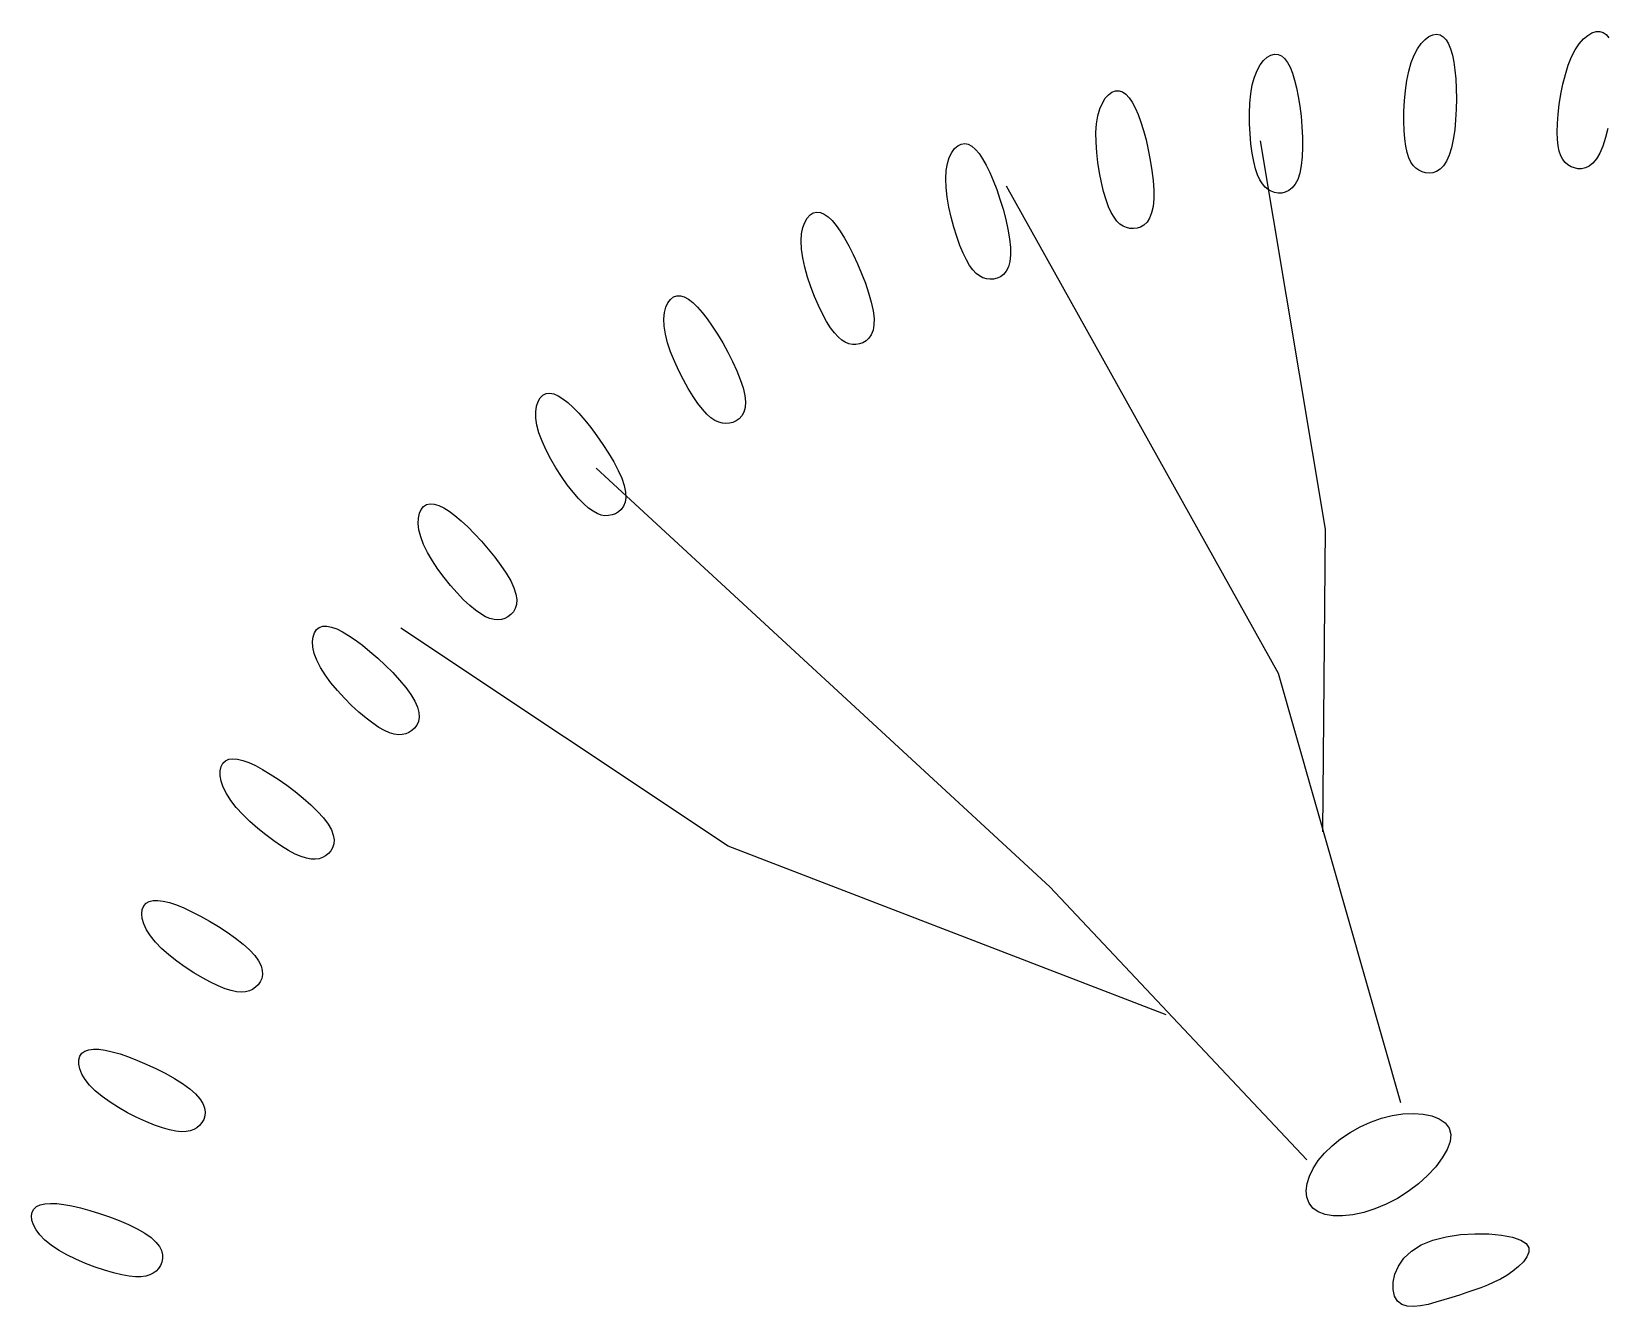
# Model space of a CAD drawing. Header units: inches. Extents: x 7658 to 73799, y 48 to 40262.
# Drawn here: x 15958 to 16697, y 35481 to 36079 of the extents above; entities that cross this region are included whole.
import ezdxf

# ---------------------------------------------------------------- set-up
doc = ezdxf.new("R2010")
doc.units = ezdxf.units.IN

# ---------------------------------------------------------------- blocks, each defined once
blk = doc.blocks.new('A$C2E07402A')
at = {"color": 0}
for p, q in [((0.67146, 1.4548), (0.67318, 1.45724)), ((0.67318, 1.45724), (0.67499, 1.45913)), ((0.67499, 1.45913), (0.67684, 1.46048)), ((0.67684, 1.46048), (0.67867, 1.46128)), ((0.67867, 1.46128), (0.68044, 1.46153)), ((0.68044, 1.46153), (0.68208, 1.46123)), ((0.68208, 1.46123), (0.68357, 1.46038)), ((0.68357, 1.46038), (0.68488, 1.45899)), ((0.68488, 1.45899), (0.68603, 1.45709)), ((0.68603, 1.45709), (0.68702, 1.45469)), ((0.74552, 1.45431), (0.7474, 1.45711)), ((0.7474, 1.45711), (0.74937, 1.45935)), ((0.74937, 1.45935), (0.75136, 1.46105)), ((0.75136, 1.46105), (0.75334, 1.46219)), ((0.75334, 1.46219), (0.75525, 1.4628)), ((0.75525, 1.4628), (0.75703, 1.46286)), ((0.75703, 1.46286), (0.75864, 1.46239)), ((0.75864, 1.46239), (0.76002, 1.46139)), ((0.76002, 1.46139), (0.76119, 1.45987)), ((0.59763, 1.44717), (0.59923, 1.44925)), ((0.59923, 1.44925), (0.60093, 1.45078)), ((0.60093, 1.45078), (0.60267, 1.45177)), ((0.60267, 1.45177), (0.6044, 1.4522)), ((0.6044, 1.4522), (0.60607, 1.45207)), ((0.60607, 1.45207), (0.60763, 1.45138)), ((0.60763, 1.45138), (0.60909, 1.45014)), ((0.60909, 1.45014), (0.61043, 1.44837)), ((0.6685, 1.4483), (0.66988, 1.45182)), ((0.66988, 1.45182), (0.67146, 1.4548)), ((0.68702, 1.45469), (0.68785, 1.45182)), ((0.68785, 1.45182), (0.68853, 1.4485)), ((0.74222, 1.44706), (0.74378, 1.45095)), ((0.74378, 1.45095), (0.74552, 1.45431)), ((0.59391, 1.4378), (0.59492, 1.44144)), ((0.59492, 1.44144), (0.59618, 1.44457)), ((0.59618, 1.44457), (0.59763, 1.44717)), ((0.61043, 1.44837), (0.61166, 1.44609)), ((0.61166, 1.44609), (0.61279, 1.44332)), ((0.61279, 1.44332), (0.61381, 1.44009)), ((0.66644, 1.43984), (0.66735, 1.44427)), ((0.66735, 1.44427), (0.6685, 1.4483)), ((0.68853, 1.4485), (0.68905, 1.44475)), ((0.68905, 1.44475), (0.68942, 1.44058)), ((0.73968, 1.43815), (0.74085, 1.44275)), ((0.74085, 1.44275), (0.74222, 1.44706)), ((0.52645, 1.4332), (0.52808, 1.43436)), ((0.52808, 1.43436), (0.52975, 1.43497)), ((0.52975, 1.43497), (0.53143, 1.43502)), ((0.53143, 1.43502), (0.53306, 1.4345)), ((0.53306, 1.4345), (0.53463, 1.43341)), ((0.59319, 1.43367), (0.59391, 1.4378)), ((0.61381, 1.44009), (0.61472, 1.43641)), ((0.61472, 1.43641), (0.61553, 1.43231)), ((0.6653, 1.43031), (0.66576, 1.43514)), ((0.66576, 1.43514), (0.66644, 1.43984)), ((0.68942, 1.44058), (0.68965, 1.43604)), ((0.68965, 1.43604), (0.68972, 1.43125)), ((0.73871, 1.4334), (0.73968, 1.43815)), ((0.52237, 1.42653), (0.52355, 1.42927)), ((0.52355, 1.42927), (0.52493, 1.4315)), ((0.52493, 1.4315), (0.52645, 1.4332)), ((0.53463, 1.43341), (0.53615, 1.43179)), ((0.53615, 1.43179), (0.53762, 1.42966)), ((0.53762, 1.42966), (0.53903, 1.42702)), ((0.53903, 1.42702), (0.54038, 1.42391)), ((0.59256, 1.42442), (0.59275, 1.42916)), ((0.59275, 1.42916), (0.59319, 1.43367)), ((0.61553, 1.43231), (0.61623, 1.42782)), ((0.61623, 1.42782), (0.6168, 1.42305)), ((0.66504, 1.4255), (0.6653, 1.43031)), ((0.68972, 1.43125), (0.68963, 1.42633)), ((0.73742, 1.42399), (0.73796, 1.42863)), ((0.73796, 1.42863), (0.73871, 1.4334)), ((0.52055, 1.41537), (0.52083, 1.41955)), ((0.52083, 1.41955), (0.52145, 1.42328)), ((0.52145, 1.42328), (0.52237, 1.42653)), ((0.54038, 1.42391), (0.54167, 1.42035)), ((0.54167, 1.42035), (0.5429, 1.41635)), ((0.59261, 1.41957), (0.59256, 1.42442)), ((0.59286, 1.41476), (0.59261, 1.41957)), ((0.6168, 1.42305), (0.61722, 1.41816)), ((0.66499, 1.42082), (0.66504, 1.4255)), ((0.66513, 1.41643), (0.66499, 1.42082)), ((0.68936, 1.42143), (0.68891, 1.41669)), ((0.68963, 1.42633), (0.68936, 1.42143)), ((0.73699, 1.41563), (0.73709, 1.41961)), ((0.73709, 1.41961), (0.73742, 1.42399)), ((0.52058, 1.41085), (0.52055, 1.41537)), ((0.5429, 1.41635), (0.54407, 1.41196)), ((0.54407, 1.41196), (0.54513, 1.40728)), ((0.59329, 1.4101), (0.59286, 1.41476)), ((0.61722, 1.41816), (0.61747, 1.41326)), ((0.61747, 1.41326), (0.61752, 1.40849)), ((0.66544, 1.41246), (0.66513, 1.41643)), ((0.66593, 1.40901), (0.66544, 1.41246)), ((0.68827, 1.41223), (0.68742, 1.40821)), ((0.68891, 1.41669), (0.68827, 1.41223)), ((0.73712, 1.41215), (0.73699, 1.41563)), ((0.73746, 1.40916), (0.73712, 1.41215)), ((0.75967, 1.41302), (0.75841, 1.4091)), ((0.76077, 1.41738), (0.75967, 1.41302)), ((0.45174, 1.40372), (0.45288, 1.40608)), ((0.45288, 1.40608), (0.45422, 1.40793)), ((0.45422, 1.40793), (0.45572, 1.40926)), ((0.45572, 1.40926), (0.45732, 1.41004)), ((0.45732, 1.41004), (0.45898, 1.41026)), ((0.45898, 1.41026), (0.46065, 1.40991)), ((0.46065, 1.40991), (0.46233, 1.409)), ((0.46233, 1.409), (0.46401, 1.40754)), ((0.46401, 1.40754), (0.4657, 1.40557)), ((0.4657, 1.40557), (0.46737, 1.4031)), ((0.52089, 1.40611), (0.52058, 1.41085)), ((0.52144, 1.40129), (0.52089, 1.40611)), ((0.54513, 1.40728), (0.54606, 1.40246)), ((0.59389, 1.40575), (0.59329, 1.4101)), ((0.59462, 1.40183), (0.59389, 1.40575)), ((0.62825, 1.2292), (0.59773, 1.41151)), ((0.61752, 1.40849), (0.61734, 1.40399)), ((0.66659, 1.40608), (0.66593, 1.40901)), ((0.6674, 1.40362), (0.66659, 1.40608)), ((0.68637, 1.40474), (0.6851, 1.40194)), ((0.68742, 1.40821), (0.68637, 1.40474)), ((0.73801, 1.40663), (0.73746, 1.40916)), ((0.73876, 1.40451), (0.73801, 1.40663)), ((0.73969, 1.40277), (0.73876, 1.40451)), ((0.75699, 1.40576), (0.75544, 1.40311)), ((0.75841, 1.4091), (0.75699, 1.40576)), ((0.45005, 1.39377), (0.45028, 1.39755)), ((0.45028, 1.39755), (0.45086, 1.40087)), ((0.45086, 1.40087), (0.45174, 1.40372)), ((0.46737, 1.4031), (0.46904, 1.40015)), ((0.46904, 1.40015), (0.4707, 1.39674)), ((0.52219, 1.39653), (0.52144, 1.40129)), ((0.54606, 1.40246), (0.54682, 1.39761)), ((0.54682, 1.39761), (0.54737, 1.39288)), ((0.59546, 1.39846), (0.59462, 1.40183)), ((0.59642, 1.39561), (0.59546, 1.39846)), ((0.61692, 1.3999), (0.61623, 1.39634)), ((0.61734, 1.40399), (0.61692, 1.3999)), ((0.66836, 1.40159), (0.6674, 1.40362)), ((0.66947, 1.39996), (0.66836, 1.40159)), ((0.67072, 1.39867), (0.66947, 1.39996)), ((0.6721, 1.3977), (0.67072, 1.39867)), ((0.67361, 1.397), (0.6721, 1.3977)), ((0.68039, 1.39715), (0.67867, 1.39656)), ((0.68207, 1.39821), (0.68039, 1.39715)), ((0.68365, 1.39978), (0.68207, 1.39821)), ((0.6851, 1.40194), (0.68365, 1.39978)), ((0.7408, 1.40136), (0.73969, 1.40277)), ((0.74207, 1.40025), (0.7408, 1.40136)), ((0.7435, 1.3994), (0.74207, 1.40025)), ((0.74507, 1.39878), (0.7435, 1.3994)), ((0.74674, 1.39844), (0.74507, 1.39878)), ((0.74848, 1.39844), (0.74674, 1.39844)), ((0.75026, 1.39884), (0.74848, 1.39844)), ((0.75204, 1.39971), (0.75026, 1.39884)), ((0.75377, 1.40112), (0.75204, 1.39971)), ((0.75544, 1.40311), (0.75377, 1.40112)), ((0.45021, 1.38958), (0.45005, 1.39377)), ((0.4707, 1.39674), (0.47234, 1.39289)), ((0.47234, 1.39289), (0.47396, 1.38865)), ((0.60622, 1.1614), (0.47862, 1.39025)), ((0.52311, 1.39195), (0.52219, 1.39653)), ((0.52415, 1.38768), (0.52311, 1.39195)), ((0.54737, 1.39288), (0.54766, 1.38838)), ((0.59749, 1.39325), (0.59642, 1.39561)), ((0.59866, 1.39133), (0.59749, 1.39325)), ((0.59993, 1.38982), (0.59866, 1.39133)), ((0.60131, 1.38867), (0.59993, 1.38982)), ((0.61405, 1.39113), (0.61264, 1.38939)), ((0.61526, 1.39343), (0.61405, 1.39113)), ((0.61623, 1.39634), (0.61526, 1.39343)), ((0.67523, 1.39655), (0.67361, 1.397)), ((0.67693, 1.39638), (0.67523, 1.39655)), ((0.67867, 1.39656), (0.67693, 1.39638)), ((0.45071, 1.38508), (0.45021, 1.38958)), ((0.45152, 1.38041), (0.45071, 1.38508)), ((0.47396, 1.38865), (0.47551, 1.38411)), ((0.47551, 1.38411), (0.47694, 1.3794)), ((0.52529, 1.38386), (0.52415, 1.38768)), ((0.52649, 1.38059), (0.52529, 1.38386)), ((0.54768, 1.38427), (0.54736, 1.38066)), ((0.54766, 1.38838), (0.54768, 1.38427)), ((0.60278, 1.38785), (0.60131, 1.38867)), ((0.60436, 1.38731), (0.60278, 1.38785)), ((0.60602, 1.38703), (0.60436, 1.38731)), ((0.60773, 1.38704), (0.60602, 1.38703)), ((0.60943, 1.38741), (0.60773, 1.38704)), ((0.61109, 1.38817), (0.60943, 1.38741)), ((0.61264, 1.38939), (0.61109, 1.38817)), ((0.38389, 1.37326), (0.38503, 1.37525)), ((0.38503, 1.37525), (0.38637, 1.37672)), ((0.38637, 1.37672), (0.38789, 1.37767)), ((0.38789, 1.37767), (0.38951, 1.37806)), ((0.38951, 1.37806), (0.39122, 1.37789)), ((0.39122, 1.37789), (0.39298, 1.37716)), ((0.39298, 1.37716), (0.39481, 1.37589)), ((0.39481, 1.37589), (0.39668, 1.3741)), ((0.45257, 1.37567), (0.45152, 1.38041)), ((0.45382, 1.37101), (0.45257, 1.37567)), ((0.47694, 1.3794), (0.4782, 1.37466)), ((0.52774, 1.37786), (0.52649, 1.38059)), ((0.52904, 1.37562), (0.52774, 1.37786)), ((0.53041, 1.37384), (0.52904, 1.37562)), ((0.54574, 1.37524), (0.54452, 1.37337)), ((0.5467, 1.37766), (0.54574, 1.37524)), ((0.54736, 1.38066), (0.5467, 1.37766)), ((0.38219, 1.36451), (0.38242, 1.36787)), ((0.38242, 1.36787), (0.383, 1.3708)), ((0.383, 1.3708), (0.38389, 1.37326)), ((0.39668, 1.3741), (0.39861, 1.37182)), ((0.39861, 1.37182), (0.40058, 1.36906)), ((0.40058, 1.36906), (0.40258, 1.36584)), ((0.45521, 1.36655), (0.45382, 1.37101)), ((0.4782, 1.37466), (0.47924, 1.37001)), ((0.47924, 1.37001), (0.48, 1.36558)), ((0.53183, 1.37247), (0.53041, 1.37384)), ((0.53332, 1.37147), (0.53183, 1.37247)), ((0.53487, 1.37081), (0.53332, 1.37147)), ((0.5365, 1.37044), (0.53487, 1.37081)), ((0.53818, 1.37033), (0.5365, 1.37044)), ((0.53987, 1.37052), (0.53818, 1.37033)), ((0.54153, 1.37106), (0.53987, 1.37052)), ((0.5431, 1.37199), (0.54153, 1.37106)), ((0.54452, 1.37337), (0.5431, 1.37199)), ((0.38236, 1.36073), (0.38219, 1.36451)), ((0.38295, 1.35658), (0.38236, 1.36073)), ((0.40258, 1.36584), (0.40462, 1.36219)), ((0.40462, 1.36219), (0.40667, 1.35813)), ((0.45669, 1.36242), (0.45521, 1.36655)), ((0.45822, 1.35874), (0.45669, 1.36242)), ((0.48, 1.36558), (0.48044, 1.36148)), ((0.48044, 1.36148), (0.48051, 1.35786)), ((0.38393, 1.35216), (0.38295, 1.35658)), ((0.40667, 1.35813), (0.40869, 1.35378)), ((0.40869, 1.35378), (0.4106, 1.34925)), ((0.45975, 1.35561), (0.45822, 1.35874)), ((0.46128, 1.35302), (0.45975, 1.35561)), ((0.46281, 1.35093), (0.46128, 1.35302)), ((0.48017, 1.35481), (0.47946, 1.35231)), ((0.48051, 1.35786), (0.48017, 1.35481)), ((0.38522, 1.34759), (0.38393, 1.35216)), ((0.38675, 1.34299), (0.38522, 1.34759)), ((0.4106, 1.34925), (0.41235, 1.34467)), ((0.46436, 1.3493), (0.46281, 1.35093)), ((0.46592, 1.34809), (0.46436, 1.3493)), ((0.4675, 1.34726), (0.46592, 1.34809)), ((0.46912, 1.34676), (0.4675, 1.34726)), ((0.47077, 1.34656), (0.46912, 1.34676)), ((0.47245, 1.34663), (0.47077, 1.34656)), ((0.47412, 1.347), (0.47245, 1.34663)), ((0.47571, 1.34771), (0.47412, 1.347)), ((0.47717, 1.3488), (0.47571, 1.34771)), ((0.47844, 1.35032), (0.47717, 1.3488)), ((0.47946, 1.35231), (0.47844, 1.35032)), ((0.32081, 1.33712), (0.32222, 1.33822)), ((0.32222, 1.33822), (0.32379, 1.33878)), ((0.32379, 1.33878), (0.32551, 1.33878)), ((0.32551, 1.33878), (0.32734, 1.33824)), ((0.32734, 1.33824), (0.32929, 1.33717)), ((0.38848, 1.33849), (0.38675, 1.34299)), ((0.39033, 1.3342), (0.38848, 1.33849)), ((0.41235, 1.34467), (0.41387, 1.34015)), ((0.41387, 1.34015), (0.41509, 1.33582)), ((0.31781, 1.3279), (0.31808, 1.33087)), ((0.31808, 1.33087), (0.3187, 1.33342)), ((0.3187, 1.33342), (0.31963, 1.33551)), ((0.31963, 1.33551), (0.32081, 1.33712)), ((0.32929, 1.33717), (0.33134, 1.33559)), ((0.33134, 1.33559), (0.33349, 1.33352)), ((0.33349, 1.33352), (0.33574, 1.33098)), ((0.33574, 1.33098), (0.33807, 1.32799)), ((0.39224, 1.33025), (0.39033, 1.3342)), ((0.41509, 1.33582), (0.41596, 1.3318)), ((0.41596, 1.3318), (0.4164, 1.3282)), ((0.31793, 1.32454), (0.31781, 1.3279)), ((0.31849, 1.3208), (0.31793, 1.32454)), ((0.33807, 1.32799), (0.34048, 1.32457)), ((0.34048, 1.32457), (0.34294, 1.32075)), ((0.39415, 1.32675), (0.39224, 1.33025)), ((0.396, 1.32379), (0.39415, 1.32675)), ((0.39779, 1.32138), (0.396, 1.32379)), ((0.41638, 1.32513), (0.41594, 1.32257)), ((0.4164, 1.3282), (0.41638, 1.32513)), ((0.31952, 1.31673), (0.31849, 1.3208)), ((0.32095, 1.31244), (0.31952, 1.31673)), ((0.34294, 1.32075), (0.3454, 1.31664)), ((0.3454, 1.31664), (0.34778, 1.31233)), ((0.39953, 1.31946), (0.39779, 1.32138)), ((0.40124, 1.318), (0.39953, 1.31946)), ((0.40291, 1.31696), (0.40124, 1.318)), ((0.40458, 1.3163), (0.40291, 1.31696)), ((0.40624, 1.31597), (0.40458, 1.3163)), ((0.4079, 1.31594), (0.40624, 1.31597)), ((0.40957, 1.31619), (0.4079, 1.31594)), ((0.41119, 1.31673), (0.40957, 1.31619)), ((0.4127, 1.3176), (0.41119, 1.31673)), ((0.41403, 1.31884), (0.4127, 1.3176)), ((0.41513, 1.32048), (0.41403, 1.31884)), ((0.41594, 1.32257), (0.41513, 1.32048)), ((0.32271, 1.30803), (0.32095, 1.31244)), ((0.34778, 1.31233), (0.35, 1.30796)), ((0.32472, 1.30362), (0.32271, 1.30803)), ((0.32691, 1.29932), (0.32472, 1.30362)), ((0.35, 1.30796), (0.35198, 1.30362)), ((0.35198, 1.30362), (0.35365, 1.29944)), ((0.32919, 1.29524), (0.32691, 1.29932)), ((0.33151, 1.29151), (0.32919, 1.29524)), ((0.35365, 1.29944), (0.35493, 1.29553)), ((0.35493, 1.29553), (0.35575, 1.292)), ((0.25769, 1.28438), (0.25804, 1.28698)), ((0.25804, 1.28698), (0.25874, 1.28916)), ((0.25874, 1.28916), (0.25975, 1.29088)), ((0.25975, 1.29088), (0.26103, 1.29212)), ((0.26103, 1.29212), (0.26254, 1.29284)), ((0.26254, 1.29284), (0.26424, 1.29303)), ((0.26424, 1.29303), (0.26612, 1.29268)), ((0.26612, 1.29268), (0.26817, 1.29182)), ((0.26817, 1.29182), (0.27038, 1.29046)), ((0.27038, 1.29046), (0.27274, 1.28863)), ((0.27274, 1.28863), (0.27524, 1.28634)), ((0.27524, 1.28634), (0.27787, 1.28361)), ((0.33377, 1.28823), (0.33151, 1.29151)), ((0.33592, 1.28549), (0.33377, 1.28823)), ((0.35588, 1.28635), (0.35529, 1.2842)), ((0.35575, 1.292), (0.35605, 1.28895)), ((0.35605, 1.28895), (0.35588, 1.28635)), ((0.25773, 1.2814), (0.25769, 1.28438)), ((0.2582, 1.27806), (0.25773, 1.2814)), ((0.27787, 1.28361), (0.28062, 1.28046)), ((0.28062, 1.28046), (0.28347, 1.27692)), ((0.33795, 1.28327), (0.33592, 1.28549)), ((0.33988, 1.28155), (0.33795, 1.28327)), ((0.34173, 1.28028), (0.33988, 1.28155)), ((0.34351, 1.27941), (0.34173, 1.28028)), ((0.34523, 1.27893), (0.34351, 1.27941)), ((0.34692, 1.27878), (0.34523, 1.27893)), ((0.34857, 1.27892), (0.34692, 1.27878)), ((0.3502, 1.27934), (0.34857, 1.27892)), ((0.35176, 1.28005), (0.3502, 1.27934)), ((0.35317, 1.28107), (0.35176, 1.28005)), ((0.35437, 1.28245), (0.35317, 1.28107)), ((0.35529, 1.2842), (0.35437, 1.28245)), ((0.25915, 1.27441), (0.2582, 1.27806)), ((0.26059, 1.27047), (0.25915, 1.27441)), ((0.28347, 1.27692), (0.28635, 1.27308)), ((0.28635, 1.27308), (0.28916, 1.26905)), ((0.26246, 1.26635), (0.26059, 1.27047)), ((0.26467, 1.26215), (0.26246, 1.26635)), ((0.28916, 1.26905), (0.29182, 1.26493)), ((0.29182, 1.26493), (0.29425, 1.26083)), ((0.26714, 1.25797), (0.26467, 1.26215)), ((0.26976, 1.25392), (0.26714, 1.25797)), ((0.28603, 1.25793), (0.49891, 1.06134)), ((0.29425, 1.26083), (0.29635, 1.25684)), ((0.29635, 1.25684), (0.29803, 1.25309)), ((0.27246, 1.25011), (0.26976, 1.25392)), ((0.27515, 1.24664), (0.27246, 1.25011)), ((0.29803, 1.25309), (0.29921, 1.24966)), ((0.29921, 1.24966), (0.29983, 1.24665)), ((0.27775, 1.24361), (0.27515, 1.24664)), ((0.28017, 1.24111), (0.27775, 1.24361)), ((0.29958, 1.24185), (0.29884, 1.24001)), ((0.29993, 1.24406), (0.29958, 1.24185)), ((0.29983, 1.24665), (0.29993, 1.24406)), ((0.20248, 1.23184), (0.20256, 1.23445)), ((0.20256, 1.23445), (0.20303, 1.23669)), ((0.20303, 1.23669), (0.20386, 1.23851)), ((0.20386, 1.23851), (0.205, 1.23988)), ((0.205, 1.23988), (0.20643, 1.24076)), ((0.20643, 1.24076), (0.2081, 1.24112)), ((0.2081, 1.24112), (0.21001, 1.24097)), ((0.21001, 1.24097), (0.21213, 1.24032)), ((0.21213, 1.24032), (0.21447, 1.23921)), ((0.21447, 1.23921), (0.21701, 1.23763)), ((0.21701, 1.23763), (0.21973, 1.23561)), ((0.21973, 1.23561), (0.22263, 1.23317)), ((0.28242, 1.23912), (0.28017, 1.24111)), ((0.28452, 1.23761), (0.28242, 1.23912)), ((0.2865, 1.23653), (0.28452, 1.23761)), ((0.28836, 1.23586), (0.2865, 1.23653)), ((0.29012, 1.23556), (0.28836, 1.23586)), ((0.29181, 1.23559), (0.29012, 1.23556)), ((0.29344, 1.23591), (0.29181, 1.23559)), ((0.29502, 1.23649), (0.29344, 1.23591)), ((0.29649, 1.23736), (0.29502, 1.23649)), ((0.29779, 1.23852), (0.29649, 1.23736)), ((0.29884, 1.24001), (0.29779, 1.23852)), ((0.20284, 1.22887), (0.20248, 1.23184)), ((0.20366, 1.2256), (0.20284, 1.22887)), ((0.22263, 1.23317), (0.2257, 1.23033)), ((0.2257, 1.23033), (0.2289, 1.22711)), ((0.2289, 1.22711), (0.23217, 1.22359)), ((0.62699, 1.08719), (0.62825, 1.2292)), ((0.20498, 1.22206), (0.20366, 1.2256)), ((0.20683, 1.2183), (0.20498, 1.22206)), ((0.23217, 1.22359), (0.23539, 1.21987)), ((0.23539, 1.21987), (0.23846, 1.21606)), ((0.20912, 1.2144), (0.20683, 1.2183)), ((0.21176, 1.21045), (0.20912, 1.2144)), ((0.23846, 1.21606), (0.2413, 1.21223)), ((0.21464, 1.20655), (0.21176, 1.21045)), ((0.21768, 1.2028), (0.21464, 1.20655)), ((0.2413, 1.21223), (0.24381, 1.20849)), ((0.24381, 1.20849), (0.24588, 1.20493)), ((0.24588, 1.20493), (0.24741, 1.20165)), ((0.22076, 1.19929), (0.21768, 1.2028)), ((0.2238, 1.19612), (0.22076, 1.19929)), ((0.24741, 1.20165), (0.24834, 1.19872)), ((0.24834, 1.19872), (0.24871, 1.19614)), ((0.22669, 1.19338), (0.2238, 1.19612)), ((0.22936, 1.19115), (0.22669, 1.19338)), ((0.23181, 1.18941), (0.22936, 1.19115)), ((0.24716, 1.19042), (0.24599, 1.18912)), ((0.24805, 1.19201), (0.24716, 1.19042)), ((0.24859, 1.19391), (0.24805, 1.19201)), ((0.24871, 1.19614), (0.24859, 1.19391)), ((0.15474, 1.18207), (0.15606, 1.18309)), ((0.15606, 1.18309), (0.15769, 1.18362)), ((0.15769, 1.18362), (0.1596, 1.18367)), ((0.1596, 1.18367), (0.16179, 1.18325)), ((0.16179, 1.18325), (0.16423, 1.18239)), ((0.34802, 1.08038), (0.1943, 1.1828)), ((0.23406, 1.18812), (0.23181, 1.18941)), ((0.23614, 1.18726), (0.23406, 1.18812)), ((0.23805, 1.18679), (0.23614, 1.18726)), ((0.23984, 1.18667), (0.23805, 1.18679)), ((0.24152, 1.18687), (0.23984, 1.18667)), ((0.24311, 1.18736), (0.24152, 1.18687)), ((0.24462, 1.18811), (0.24311, 1.18736)), ((0.24599, 1.18912), (0.24462, 1.18811)), ((0.15288, 1.17642), (0.15311, 1.17869)), ((0.15307, 1.1738), (0.15288, 1.17642)), ((0.15311, 1.17869), (0.15374, 1.18059)), ((0.15374, 1.18059), (0.15474, 1.18207)), ((0.16423, 1.18239), (0.16691, 1.18109)), ((0.16691, 1.18109), (0.16983, 1.17937)), ((0.16983, 1.17937), (0.17297, 1.17724)), ((0.17297, 1.17724), (0.17632, 1.17473)), ((0.15373, 1.1709), (0.15307, 1.1738)), ((0.15489, 1.16773), (0.15373, 1.1709)), ((0.17632, 1.17473), (0.17985, 1.17186)), ((0.17985, 1.17186), (0.18346, 1.16871)), ((0.18346, 1.16871), (0.18705, 1.16535)), ((0.15658, 1.16435), (0.15489, 1.16773)), ((0.15881, 1.1608), (0.15658, 1.16435)), ((0.1615, 1.15715), (0.15881, 1.1608)), ((0.18705, 1.16535), (0.19051, 1.16187)), ((0.19051, 1.16187), (0.19373, 1.15836)), ((0.66356, 0.95994), (0.60622, 1.1614)), ((0.16453, 1.1535), (0.1615, 1.15715)), ((0.16781, 1.14993), (0.16453, 1.1535)), ((0.19373, 1.15836), (0.19661, 1.1549)), ((0.19661, 1.1549), (0.19904, 1.15158)), ((0.17122, 1.14652), (0.16781, 1.14993)), ((0.17465, 1.14335), (0.17122, 1.14652)), ((0.19904, 1.15158), (0.20091, 1.14848)), ((0.20091, 1.14848), (0.20214, 1.14566)), ((0.17801, 1.14052), (0.17465, 1.14335)), ((0.18117, 1.13809), (0.17801, 1.14052)), ((0.20255, 1.13896), (0.20183, 1.13728)), ((0.20214, 1.14566), (0.20278, 1.14314)), ((0.20289, 1.14091), (0.20255, 1.13896)), ((0.20278, 1.14314), (0.20289, 1.14091)), ((0.18406, 1.13615), (0.18117, 1.13809)), ((0.18668, 1.13467), (0.18406, 1.13615)), ((0.18905, 1.13363), (0.18668, 1.13467)), ((0.1912, 1.13299), (0.18905, 1.13363)), ((0.19316, 1.13272), (0.1912, 1.13299)), ((0.19495, 1.13279), (0.19316, 1.13272)), ((0.1966, 1.13317), (0.19495, 1.13279)), ((0.19813, 1.13382), (0.1966, 1.13317)), ((0.19955, 1.13472), (0.19813, 1.13382)), ((0.20081, 1.13587), (0.19955, 1.13472)), ((0.20183, 1.13728), (0.20081, 1.13587)), ((0.10953, 1.11579), (0.10996, 1.11774)), ((0.10996, 1.11774), (0.11079, 1.11932)), ((0.11079, 1.11932), (0.11201, 1.12047)), ((0.11201, 1.12047), (0.11357, 1.12117)), ((0.11357, 1.12117), (0.11546, 1.12142)), ((0.11546, 1.12142), (0.11768, 1.12124)), ((0.11768, 1.12124), (0.1202, 1.12063)), ((0.1202, 1.12063), (0.123, 1.11961)), ((0.123, 1.11961), (0.12609, 1.11821)), ((0.12609, 1.11821), (0.12943, 1.11643)), ((0.12943, 1.11643), (0.13302, 1.11428)), ((0.10953, 1.1135), (0.10953, 1.11579)), ((0.11, 1.11093), (0.10953, 1.1135)), ((0.11096, 1.1081), (0.11, 1.11093)), ((0.13302, 1.11428), (0.13683, 1.11179)), ((0.13683, 1.11179), (0.14075, 1.10903)), ((0.14075, 1.10903), (0.14467, 1.10607)), ((0.11244, 1.10508), (0.11096, 1.1081)), ((0.11448, 1.10189), (0.11244, 1.10508)), ((0.11707, 1.09859), (0.11448, 1.10189)), ((0.14467, 1.10607), (0.14848, 1.10297)), ((0.14848, 1.10297), (0.15205, 1.09982)), ((0.12012, 1.09525), (0.11707, 1.09859)), ((0.12352, 1.09194), (0.12012, 1.09525)), ((0.15205, 1.09982), (0.15528, 1.09668)), ((0.15528, 1.09668), (0.15804, 1.09363)), ((0.12715, 1.08872), (0.12352, 1.09194)), ((0.1309, 1.08569), (0.12715, 1.08872)), ((0.15804, 1.09363), (0.16022, 1.09074)), ((0.16022, 1.09074), (0.16174, 1.08807)), ((0.16174, 1.08807), (0.16264, 1.08563)), ((0.13465, 1.0829), (0.1309, 1.08569)), ((0.13828, 1.08043), (0.13465, 1.0829)), ((0.14168, 1.07835), (0.13828, 1.08043)), ((0.16231, 1.0797), (0.16144, 1.07819)), ((0.16285, 1.08145), (0.16231, 1.0797)), ((0.16264, 1.08563), (0.16298, 1.08342)), ((0.16298, 1.08342), (0.16285, 1.08145)), ((0.55345, 1.00129), (0.34802, 1.08038)), ((0.14475, 1.07672), (0.14168, 1.07835)), ((0.14751, 1.07552), (0.14475, 1.07672)), ((0.14998, 1.07473), (0.14751, 1.07552)), ((0.15219, 1.07432), (0.14998, 1.07473)), ((0.15416, 1.07426), (0.15219, 1.07432)), ((0.15594, 1.07452), (0.15416, 1.07426)), ((0.15753, 1.07506), (0.15594, 1.07452)), ((0.15899, 1.07587), (0.15753, 1.07506)), ((0.16031, 1.07692), (0.15899, 1.07587)), ((0.16144, 1.07819), (0.16031, 1.07692)), ((0.49891, 1.06134), (0.61956, 0.93309)), ((0.07276, 1.04868), (0.07298, 1.05067)), ((0.07298, 1.05067), (0.07365, 1.05232)), ((0.07365, 1.05232), (0.07473, 1.0536)), ((0.07473, 1.0536), (0.07621, 1.05445)), ((0.07621, 1.05445), (0.07807, 1.0549)), ((0.07807, 1.0549), (0.08029, 1.05495)), ((0.08029, 1.05495), (0.08286, 1.05461)), ((0.08286, 1.05461), (0.08576, 1.05389)), ((0.08576, 1.05389), (0.08898, 1.05281)), ((0.08898, 1.05281), (0.09249, 1.05139)), ((0.09249, 1.05139), (0.09628, 1.04963)), ((0.09628, 1.04963), (0.10033, 1.04756)), ((0.073, 1.04641), (0.07276, 1.04868)), ((0.07374, 1.04389), (0.073, 1.04641)), ((0.07499, 1.04118), (0.07374, 1.04389)), ((0.10033, 1.04756), (0.10452, 1.04522)), ((0.10452, 1.04522), (0.10873, 1.04268)), ((0.10873, 1.04268), (0.11284, 1.04)), ((0.07678, 1.03833), (0.07499, 1.04118)), ((0.07913, 1.03537), (0.07678, 1.03833)), ((0.08205, 1.03236), (0.07913, 1.03537)), ((0.11284, 1.04), (0.11672, 1.03724)), ((0.11672, 1.03724), (0.12026, 1.03446)), ((0.08544, 1.02936), (0.08205, 1.03236)), ((0.08917, 1.02642), (0.08544, 1.02936)), ((0.12026, 1.03446), (0.12332, 1.03171)), ((0.12332, 1.03171), (0.1258, 1.02906)), ((0.1258, 1.02906), (0.12759, 1.02656)), ((0.09311, 1.0236), (0.08917, 1.02642)), ((0.09716, 1.02097), (0.09311, 1.0236)), ((0.10118, 1.01859), (0.09716, 1.02097)), ((0.12759, 1.02656), (0.12873, 1.02423)), ((0.12873, 1.02423), (0.12931, 1.02207)), ((0.12938, 1.0201), (0.12903, 1.01831)), ((0.12931, 1.02207), (0.12938, 1.0201)), ((0.10505, 1.01651), (0.10118, 1.01859)), ((0.10865, 1.0148), (0.10505, 1.01651)), ((0.11188, 1.0135), (0.10865, 1.0148)), ((0.11474, 1.0126), (0.11188, 1.0135)), ((0.12476, 1.01319), (0.12323, 1.01248)), ((0.12612, 1.01415), (0.12476, 1.01319)), ((0.12732, 1.01532), (0.12612, 1.01415)), ((0.12832, 1.01671), (0.12732, 1.01532)), ((0.12903, 1.01831), (0.12832, 1.01671)), ((0.11728, 1.01207), (0.11474, 1.0126)), ((0.11952, 1.0119), (0.11728, 1.01207)), ((0.12149, 1.01204), (0.11952, 1.0119)), ((0.12323, 1.01248), (0.12149, 1.01204)), ((0.04371, 0.98181), (0.04465, 0.98319)), ((0.04465, 0.98319), (0.04604, 0.9842)), ((0.04604, 0.9842), (0.04784, 0.98483)), ((0.04784, 0.98483), (0.05004, 0.98511)), ((0.05004, 0.98511), (0.05263, 0.98504)), ((0.05263, 0.98504), (0.05559, 0.98463)), ((0.05559, 0.98463), (0.0589, 0.9839)), ((0.0589, 0.9839), (0.06254, 0.98285)), ((0.04321, 0.97809), (0.04322, 0.98009)), ((0.04369, 0.97586), (0.04321, 0.97809)), ((0.04322, 0.98009), (0.04371, 0.98181)), ((0.04468, 0.97343), (0.04369, 0.97586)), ((0.06254, 0.98285), (0.0665, 0.9815)), ((0.0665, 0.9815), (0.07074, 0.97986)), ((0.07074, 0.97986), (0.07515, 0.97797)), ((0.07515, 0.97797), (0.0796, 0.97589)), ((0.0796, 0.97589), (0.08397, 0.97365)), ((0.04621, 0.97087), (0.04468, 0.97343)), ((0.04829, 0.96822), (0.04621, 0.97087)), ((0.08397, 0.97365), (0.08812, 0.97131)), ((0.08812, 0.97131), (0.09193, 0.96891)), ((0.09193, 0.96891), (0.09527, 0.9665)), ((0.05094, 0.96552), (0.04829, 0.96822)), ((0.05416, 0.96283), (0.05094, 0.96552)), ((0.05784, 0.9602), (0.05416, 0.96283)), ((0.09527, 0.9665), (0.098, 0.96413)), ((0.098, 0.96413), (0.10004, 0.96183)), ((0.10004, 0.96183), (0.10143, 0.95963)), ((0.06185, 0.95767), (0.05784, 0.9602)), ((0.06607, 0.95528), (0.06185, 0.95767)), ((0.07037, 0.95309), (0.06607, 0.95528)), ((0.10143, 0.95963), (0.10222, 0.95754)), ((0.10234, 0.95377), (0.1018, 0.95211)), ((0.10222, 0.95754), (0.1025, 0.95558)), ((0.1025, 0.95558), (0.10234, 0.95377)), ((0.65449, 0.95267), (0.65959, 0.95399)), ((0.65959, 0.95399), (0.66465, 0.95476)), ((0.66465, 0.95476), (0.66953, 0.95497)), ((0.66953, 0.95497), (0.6741, 0.95463)), ((0.6741, 0.95463), (0.6782, 0.95376)), ((0.6782, 0.95376), (0.68169, 0.95237)), ((0.07461, 0.95114), (0.07037, 0.95309)), ((0.07868, 0.94948), (0.07461, 0.95114)), ((0.08244, 0.94815), (0.07868, 0.94948)), ((0.08579, 0.9472), (0.08244, 0.94815)), ((0.08873, 0.9466), (0.08579, 0.9472)), ((0.09131, 0.94634), (0.08873, 0.9466)), ((0.09355, 0.9464), (0.09131, 0.94634)), ((0.0955, 0.94675), (0.09355, 0.9464)), ((0.09718, 0.94737), (0.0955, 0.94675)), ((0.09863, 0.94823), (0.09718, 0.94737)), ((0.09988, 0.94933), (0.09863, 0.94823)), ((0.10096, 0.95062), (0.09988, 0.94933)), ((0.1018, 0.95211), (0.10096, 0.95062)), ((0.6398, 0.94594), (0.64451, 0.94859)), ((0.64451, 0.94859), (0.64943, 0.95085)), ((0.64943, 0.95085), (0.65449, 0.95267)), ((0.68169, 0.95237), (0.68444, 0.95045)), ((0.68444, 0.95045), (0.68629, 0.94804)), ((0.68629, 0.94804), (0.6871, 0.94512)), ((0.62782, 0.93633), (0.63138, 0.93975)), ((0.63138, 0.93975), (0.6354, 0.94298)), ((0.6354, 0.94298), (0.6398, 0.94594)), ((0.68679, 0.94174), (0.68541, 0.938)), ((0.6871, 0.94512), (0.68679, 0.94174)), ((0.62244, 0.92914), (0.62482, 0.93277)), ((0.62482, 0.93277), (0.62782, 0.93633)), ((0.68311, 0.93402), (0.68001, 0.92994)), ((0.68541, 0.938), (0.68311, 0.93402)), ((0.61965, 0.92199), (0.62071, 0.92552)), ((0.62071, 0.92552), (0.62244, 0.92914)), ((0.67622, 0.92587), (0.67189, 0.92196)), ((0.68001, 0.92994), (0.67622, 0.92587)), ((0.61926, 0.91864), (0.61965, 0.92199)), ((0.61957, 0.91555), (0.61926, 0.91864)), ((0.66712, 0.91831), (0.66205, 0.91507)), ((0.67189, 0.92196), (0.66712, 0.91831)), ((0.02131, 0.90855), (0.0221, 0.91002)), ((0.0221, 0.91002), (0.02337, 0.91117)), ((0.02337, 0.91117), (0.0251, 0.91199)), ((0.0251, 0.91199), (0.02726, 0.9125)), ((0.02726, 0.9125), (0.02984, 0.9127)), ((0.02984, 0.9127), (0.03283, 0.9126)), ((0.03283, 0.9126), (0.0362, 0.91222)), ((0.0362, 0.91222), (0.03993, 0.91156)), ((0.03993, 0.91156), (0.04401, 0.91062)), ((0.04401, 0.91062), (0.04839, 0.90944)), ((0.04839, 0.90944), (0.05298, 0.90802)), ((0.6206, 0.91281), (0.61957, 0.91555)), ((0.62235, 0.9105), (0.6206, 0.91281)), ((0.62484, 0.90871), (0.62235, 0.9105)), ((0.65148, 0.91013), (0.64622, 0.90848)), ((0.65679, 0.91233), (0.65148, 0.91013)), ((0.66205, 0.91507), (0.65679, 0.91233)), ((0.021, 0.90679), (0.02131, 0.90855)), ((0.02119, 0.9048), (0.021, 0.90679)), ((0.0219, 0.90263), (0.02119, 0.9048)), ((0.02315, 0.90032), (0.0219, 0.90263)), ((0.05298, 0.90802), (0.05762, 0.90641)), ((0.05762, 0.90641), (0.0622, 0.90465)), ((0.0622, 0.90465), (0.06657, 0.90275)), ((0.06657, 0.90275), (0.07061, 0.90076)), ((0.62807, 0.9075), (0.62484, 0.90871)), ((0.63194, 0.90688), (0.62807, 0.9075)), ((0.63633, 0.90684), (0.63194, 0.90688)), ((0.64113, 0.90738), (0.63633, 0.90684)), ((0.64622, 0.90848), (0.64113, 0.90738)), ((0.02493, 0.89793), (0.02315, 0.90032)), ((0.02728, 0.89551), (0.02493, 0.89793)), ((0.0302, 0.89311), (0.02728, 0.89551)), ((0.07061, 0.90076), (0.07418, 0.89872)), ((0.07418, 0.89872), (0.07715, 0.89664)), ((0.07715, 0.89664), (0.07942, 0.89457)), ((0.07942, 0.89457), (0.08103, 0.89253)), ((0.67311, 0.89324), (0.67863, 0.89548)), ((0.67863, 0.89548), (0.68489, 0.89706)), ((0.68489, 0.89706), (0.69157, 0.89805)), ((0.69157, 0.89805), (0.69834, 0.89847)), ((0.69834, 0.89847), (0.70489, 0.89838)), ((0.70489, 0.89838), (0.71089, 0.89783)), ((0.71089, 0.89783), (0.71602, 0.89685)), ((0.71602, 0.89685), (0.71997, 0.8955)), ((0.71997, 0.8955), (0.72249, 0.89383)), ((0.03368, 0.89077), (0.0302, 0.89311)), ((0.03761, 0.88854), (0.03368, 0.89077)), ((0.04187, 0.88644), (0.03761, 0.88854)), ((0.08103, 0.89253), (0.08204, 0.89053)), ((0.08204, 0.89053), (0.08252, 0.88861)), ((0.08252, 0.88861), (0.08255, 0.88679)), ((0.66507, 0.88695), (0.66858, 0.89035)), ((0.66858, 0.89035), (0.67311, 0.89324)), ((0.72284, 0.88754), (0.72116, 0.88527)), ((0.72249, 0.89383), (0.72369, 0.89189)), ((0.72374, 0.88978), (0.72284, 0.88754)), ((0.72369, 0.89189), (0.72374, 0.88978)), ((0.04632, 0.88451), (0.04187, 0.88644)), ((0.05082, 0.88278), (0.04632, 0.88451)), ((0.05525, 0.88128), (0.05082, 0.88278)), ((0.05946, 0.88005), (0.05525, 0.88128)), ((0.06334, 0.87913), (0.05946, 0.88005)), ((0.07808, 0.87989), (0.07648, 0.87909)), ((0.07943, 0.8809), (0.07808, 0.87989)), ((0.08057, 0.88212), (0.07943, 0.8809)), ((0.0815, 0.88352), (0.08057, 0.88212)), ((0.08218, 0.88509), (0.0815, 0.88352)), ((0.08255, 0.88679), (0.08218, 0.88509)), ((0.66083, 0.87943), (0.6625, 0.88325)), ((0.6625, 0.88325), (0.66507, 0.88695)), ((0.71623, 0.88089), (0.71334, 0.87892)), ((0.7189, 0.88303), (0.71623, 0.88089)), ((0.72116, 0.88527), (0.7189, 0.88303)), ((0.06677, 0.87853), (0.06334, 0.87913)), ((0.06976, 0.87824), (0.06677, 0.87853)), ((0.07235, 0.87825), (0.06976, 0.87824)), ((0.07458, 0.87854), (0.07235, 0.87825)), ((0.07648, 0.87909), (0.07458, 0.87854)), ((0.65997, 0.87221), (0.66, 0.87569)), ((0.66, 0.87569), (0.66083, 0.87943)), ((0.70114, 0.87304), (0.6979, 0.87189)), ((0.70429, 0.87428), (0.70114, 0.87304)), ((0.70736, 0.87565), (0.70429, 0.87428)), ((0.71037, 0.87718), (0.70736, 0.87565)), ((0.71334, 0.87892), (0.71037, 0.87718)), ((0.66066, 0.86921), (0.65997, 0.87221)), ((0.66204, 0.86685), (0.66066, 0.86921)), ((0.66404, 0.8653), (0.66204, 0.86685)), ((0.66657, 0.86448), (0.66404, 0.8653)), ((0.67639, 0.86529), (0.67284, 0.86459)), ((0.68008, 0.86626), (0.67639, 0.86529)), ((0.68383, 0.86739), (0.68008, 0.86626)), ((0.68753, 0.86857), (0.68383, 0.86739)), ((0.69111, 0.86969), (0.68753, 0.86857)), ((0.69456, 0.87079), (0.69111, 0.86969)), ((0.6979, 0.87189), (0.69456, 0.87079)), ((0.66953, 0.86429), (0.66657, 0.86448)), ((0.67284, 0.86459), (0.66953, 0.86429))]:
    blk.add_line(p, q, dxfattribs=at)

msp = doc.modelspace()

# ---------------------------------------------------------------- block references
at = {"xscale": 1000, "yscale": 1000, "zscale": 1000}
msp.add_blockref('A$C2E07402A', (15936.67, 34616.26), dxfattribs=at)

doc.saveas('drawing.dxf')
